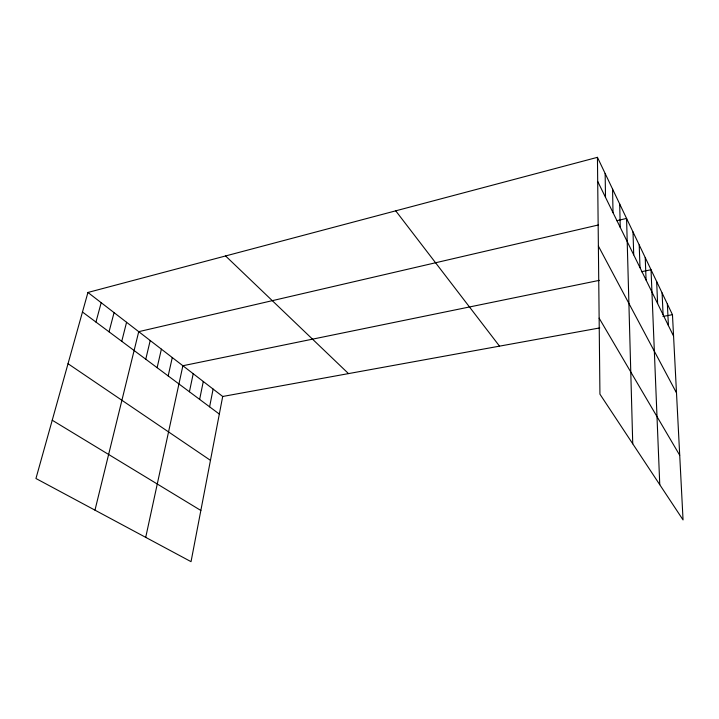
<?xml version="1.0" encoding="UTF-8"?>
<svg xmlns="http://www.w3.org/2000/svg" width="719" height="719" viewBox="0 0 719 719"><rect width="100%" height="100%" fill="white"/><g stroke="black" fill="none" stroke-linecap="round" stroke-linejoin="round"><path stroke-width="1.08" d="M87.934 292.462L222.701 396.475L191.038 561.665L35.95 478.503L87.934 292.462L597.444 157.335L672.463 314.697L683.05 519.918L599.934 394.165L597.444 157.335M209.606 406.828L213.112 389.078M199.639 399.396L203.288 381.492M189.421 391.765L193.213 373.718M145.714 537.363L182.878 365.737L599.313 280.356M168.174 375.92L172.272 357.559M157.119 367.679L161.389 349.155M145.768 359.212L150.208 340.527M94.971 510.157L138.731 331.666L598.496 224.948M121.754 341.3L126.571 322.283M109.045 331.819L114.06 312.63M95.951 322.058L101.19 302.69M616.83 220.688L626.573 218.432L632.738 443.794M641.429 271.719L651.037 269.751L659.763 484.687M222.701 396.475L599.772 327.918M662.936 316.432L672.463 314.697M52.235 420.229L200.853 510.472M68.026 363.715L210.46 460.349M82.469 312.01L219.322 414.072M225.586 255.955L348.499 373.601M395.729 210.829L499.525 346.145M599.134 318.149L679.716 455.253M598.379 246.06L676.498 392.88M597.705 181.431L673.559 336.097M667.358 303.993L668.418 325.599M662.091 292.948L663.098 314.769M656.654 281.533L657.615 303.571M645.231 257.573L646.075 280.042M639.218 244.972L640 267.666M633.008 231.931L633.718 254.859M619.697 204.007L620.245 227.393M612.561 189.043L613.019 212.662M605.146 173.495L605.515 197.357"/></g></svg>
